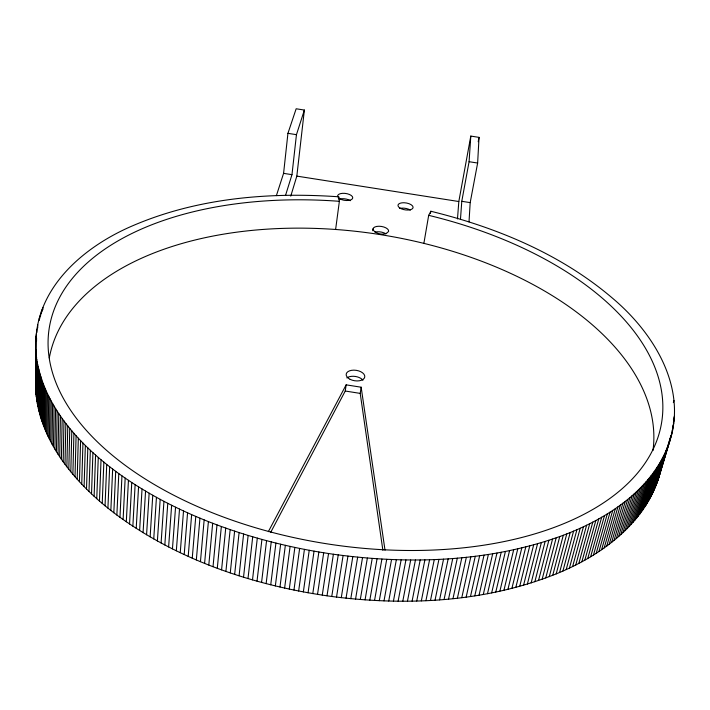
<?xml version="1.0" encoding="UTF-8"?>
<svg xmlns="http://www.w3.org/2000/svg" width="710" height="710" viewBox="0 0 710 710"><rect width="100%" height="100%" fill="white"/><g stroke="black" fill="none" stroke-linecap="round" stroke-linejoin="round"><path stroke-width="1.06" d="M660.939 469.523C649.197 520.856 602.577 555.105 556.187 573.893C485.365 602.266 406.794 606.1 331.765 596.48C255.396 585.954 179.497 560.909 116.866 515.034C75.837 484.504 37.728 440.466 35.544 386.977L35.962 338.315C39.245 284.053 86.407 245.394 133.089 225.594C197.557 197.948 269.339 191.922 338.705 196.794L339.371 201.312L335.617 229.49M35.651 389.382L35.962 338.315M36.086 341.448L36.13 336.016M35.802 391.796L35.935 349.959M36.29 341.324L36.343 333.736M36.006 394.219L36.095 352.32M36.538 341.217L36.565 337.969M36.272 396.65L36.308 354.698M36.911 332.457L36.938 329.209M36.592 399.091L36.574 357.077M36.964 401.54L36.893 359.464M37.71 327.976L37.736 324.736M37.39 403.999L37.275 361.869M37.878 406.466L38.207 366.688L37.719 364.274M38.42 408.942L38.757 369.12L38.207 366.688M39.29 320.343L39.307 318.133M39.014 411.418L39.369 371.552L38.757 369.12M39.911 318.169L39.929 315.959M39.671 413.903L40.035 373.984L39.369 371.552M40.585 316.012L40.603 313.802M40.381 416.397L40.763 376.433L40.035 373.984M41.304 313.864L41.322 311.663M42.067 311.734L42.094 309.533M41.153 418.9L41.544 378.883L40.763 376.433M42.884 309.622L42.902 307.43M41.979 421.403L42.387 381.341L41.544 378.883M42.857 423.905L43.292 383.799L42.387 381.341M43.798 426.417L44.251 386.267L43.292 383.799M44.801 428.938L45.271 388.734L44.251 386.267M45.857 431.449L46.345 391.21L45.271 388.734M46.975 433.979L47.481 393.686L46.345 391.21M48.156 436.499L48.688 396.162L47.481 393.686M49.389 439.02L49.94 398.647L48.688 396.162M50.676 441.549L51.262 401.123L49.94 398.647M52.034 444.078L52.638 403.608L51.262 401.123M53.445 446.599L54.084 406.093L52.638 403.608M54.919 449.128L55.584 408.578L54.084 406.093M56.445 451.658L57.137 411.063L55.584 408.578M58.034 454.178L58.761 413.548L57.137 411.063M59.684 456.699L60.448 416.033L58.761 413.548M61.388 459.219L62.187 418.51L60.448 416.033M63.163 461.731L63.989 420.986L62.187 418.51M64.992 464.242L65.853 423.462L63.989 420.986M66.873 466.754L67.778 425.929L65.853 423.462M68.817 469.257L69.766 428.396L67.778 425.929M70.822 471.751L71.808 430.855L69.766 428.396M72.89 474.236L73.92 433.313L71.808 430.855M75.011 476.721L76.085 435.754L73.92 433.313M77.195 479.197L78.313 438.203L76.085 435.754M79.44 481.664L80.603 440.635L78.313 438.203M81.739 484.122L82.946 443.058L80.603 440.635M84.1 486.581L85.351 445.481L82.946 443.058M86.513 489.021L87.818 447.886L85.351 445.481M88.99 491.444L90.347 450.291L87.818 447.886M91.528 493.867L92.93 452.678L90.347 450.291M94.111 496.272L95.575 455.057L92.93 452.678M96.764 498.668L98.273 457.417L95.575 455.057M99.471 501.047L101.033 459.769L98.273 457.417M102.231 503.417L103.855 462.112L101.033 459.769M105.044 505.768L106.731 464.447L103.855 462.112M107.92 508.111L109.668 466.754L106.731 464.447M110.849 510.437L112.65 469.053L109.668 466.754M658.463 478.664L670.48 438.798C686.49 384.927 652.179 331.446 612.26 297.978C560.58 253.949 496.237 227.333 430.846 211.252L428.68 215.334L423.879 243.361M113.831 512.744L115.703 471.342L112.65 469.053M116.866 515.034L118.801 473.605L115.703 471.342M119.963 517.306L121.96 475.86L118.801 473.605M123.105 519.56L125.173 478.087L121.96 475.86M126.309 521.797L128.439 480.306L125.173 478.087M129.557 524.015L131.758 482.498L128.439 480.306M132.859 526.208L135.131 484.681L131.758 482.498M136.213 528.391L138.556 486.838L135.131 484.681M469.008 221.902L470.189 202.625L477.635 163.034L479.037 137.367L470.801 136.08L458.82 201.525L457.48 218.928M139.621 530.547L142.035 488.977L138.556 486.838M143.074 532.678L145.559 491.089L142.035 488.977M146.579 534.79L149.144 493.184L145.559 491.089M150.138 536.875L152.765 495.26L149.144 493.184M153.742 538.943L156.448 497.311L152.765 495.26M157.389 540.984L160.176 499.334L156.448 497.311M460.471 219.266L461.784 201.303L469.079 161.702L470.801 136.08M35.837 375.12L35.544 386.977M161.09 542.999L163.948 501.34L160.176 499.334M164.826 544.987L167.773 503.31L163.948 501.34M168.616 546.948L171.642 505.263L167.773 503.31M172.45 548.883L175.556 507.188L171.642 505.263M176.328 550.791L179.515 509.088L175.556 507.188M180.242 552.673L183.517 510.96L179.515 509.088M184.201 554.528L187.564 512.806L183.517 510.96M188.203 556.356L191.647 514.626L187.564 512.806M192.25 558.149L195.774 516.41L191.647 514.626M196.333 559.915L199.945 518.167L195.774 516.41M200.451 561.645L204.152 519.897L199.945 518.167M204.604 563.349L208.394 521.593L204.152 519.897M208.802 565.018L212.68 523.261L208.394 521.593M213.027 566.66L216.994 524.894L212.68 523.261M217.287 568.266L221.351 526.5L216.994 524.894M221.582 569.837L225.736 528.071L221.351 526.5M225.913 571.372L230.155 529.607L225.736 528.071M230.271 572.881L234.611 531.115L230.155 529.607M234.664 574.346L239.092 532.58L234.611 531.115M239.084 575.783L243.61 534.018L239.092 532.58M276.385 195.649L283.583 173.355L287.932 133.338L296.159 108.772L304.377 110.059L296.824 176.115L290.763 196.129M243.53 577.177L248.145 535.42L243.61 534.018M285.553 195.33L291.97 174.669L296.452 134.669L304.377 110.059M248.003 578.543L252.716 536.787L248.145 535.42M252.503 579.866L257.313 538.118L252.716 536.787M257.02 581.162L261.928 539.414L257.313 538.118M261.573 582.413L266.57 540.665L261.928 539.414M266.135 583.62L271.238 541.89L266.57 540.665M270.732 584.8L275.924 543.07L271.238 541.89M275.338 585.936L280.636 544.215L275.924 543.07M279.971 587.037L285.358 545.324L280.636 544.215M284.612 588.093L290.106 546.389L285.358 545.324M338.421 198.951L338.705 196.794M289.272 589.114L294.863 547.419L290.106 546.389M293.949 590.099L299.638 548.413L294.863 547.419M298.644 591.039L304.43 549.362L299.638 548.413M303.347 591.936L309.232 550.277L304.43 549.362M308.06 592.797L314.042 551.146L309.232 550.277M312.791 593.622L318.87 551.981L314.042 551.146M270.599 532.562L345.246 391.024L346.152 384.847L361.159 387.216L385.024 550.241M317.521 594.394L323.698 552.77L318.87 551.981M372.741 230.732L373.016 228.895A7.916 3.745 8.7 0 1 381.465 226.446A7.916 3.745 8.7 0 1 388.645 231.345C385.264 236.057 376.185 234.327 373.105 229.889L373.016 228.895M322.26 595.131L328.544 553.525L323.698 552.77M327.008 595.832L333.389 554.235C409.989 564.734 490.14 562.187 563.287 535.26C608.763 518.087 655.561 487.663 670.48 438.798M382.885 550.321L360.21 393.393L361.159 387.216M331.765 596.48L338.235 554.909M336.522 597.092L343.09 555.539M341.279 597.669L347.944 556.125M346.036 598.193L352.808 556.667M350.793 598.681L357.662 557.172M355.559 599.125L362.517 557.634M360.307 599.524L367.372 558.06M430.473 213.399L430.846 211.252M365.064 599.888L372.217 558.442M369.812 600.198L377.063 558.779M374.552 600.474L381.9 559.072M379.282 600.704L386.728 559.329M384.003 600.9L391.547 559.533M388.725 601.042L396.349 559.711M478.229 141.716L479.037 137.367M393.42 601.148L401.15 559.835M398.115 601.21L405.925 559.924M402.792 601.228L410.699 559.968M407.451 601.201L415.448 559.968M412.093 601.139L420.187 559.924M416.726 601.033L424.899 559.844M421.332 600.882L429.603 559.72M425.92 600.687L434.28 559.56M430.491 600.456L438.931 559.356M435.035 600.181L443.564 559.107M439.561 599.861L448.179 558.823M444.061 599.506L452.758 558.495M448.534 599.107L457.32 558.122M452.98 598.663L461.846 557.714M457.4 598.184L466.346 557.27M461.793 597.66L470.819 556.782M466.159 597.101L475.265 556.25M470.49 596.498L479.667 555.682M474.786 595.859L484.051 555.078M479.055 595.184L488.391 554.43M483.288 594.465L492.696 553.747M487.486 593.702L496.973 553.019M491.648 592.912L501.207 552.265M495.775 592.078L505.405 551.466M499.867 591.208L509.567 550.632M503.922 590.294L513.685 549.762M507.934 589.353L517.767 548.848M511.91 588.368L521.806 547.907M515.842 587.347L525.799 546.922M519.729 586.3L529.758 545.91M523.581 585.209L533.663 544.863M527.379 584.082L537.532 543.78M531.142 582.928L541.348 542.662M534.861 581.738L545.129 541.508M538.535 580.505L548.857 540.319M542.156 579.253L552.54 539.103M545.741 577.958L556.17 537.852M549.274 576.635L559.755 536.574M552.753 575.278L563.287 535.26M556.187 573.893L566.775 533.911M559.578 572.482L570.21 532.535M562.915 571.026L573.591 531.133M566.207 569.553L576.928 529.704M569.438 568.044L580.212 528.24M572.624 566.509L583.434 526.749M575.766 564.947L586.611 525.231M578.845 563.358L589.735 523.687M581.88 561.743L592.806 522.107M584.854 560.101L595.823 520.51M587.782 558.424L598.778 518.886M590.649 556.729L601.681 517.235M593.471 555.016L604.529 515.558M596.231 553.267L607.325 513.862M598.938 551.501L610.067 512.141M601.592 549.709L612.748 510.392M604.192 547.889L615.375 508.626M606.739 546.052L617.94 506.834M609.224 544.188L620.451 505.023M611.656 542.316L622.91 503.186M614.035 540.408L625.306 501.331M616.351 538.491L627.649 499.458M618.623 536.547L629.93 497.568M620.824 534.586L632.157 495.651M622.981 532.606L634.323 493.725M625.075 530.61L636.435 491.773M627.116 528.595L638.485 489.811M629.096 526.563L640.482 487.823M631.021 524.521L642.417 485.826M632.894 522.453L644.289 483.812M634.704 520.377L646.118 481.788M636.462 518.282L647.875 479.738M638.157 516.179L649.579 477.688M639.799 514.058L651.23 475.611M673.355 402.623L673.985 400.52M641.387 511.919L652.818 473.526M642.914 509.771L654.345 471.431M644.387 507.615L655.818 469.319M645.807 505.44L657.238 467.198M647.165 503.257L658.596 465.068M648.47 501.065L659.892 462.929M673.399 419.503L674.358 416.326M649.721 498.864L661.134 460.772M650.91 496.654L662.323 458.607M673.568 420.702L674.207 418.58M673.364 422.965L674.003 420.835M652.046 494.426L663.459 456.441M672.814 426.195L673.746 423.089M653.129 492.199L664.524 454.258M672.814 427.411L673.444 425.343M654.159 489.962L665.545 452.066M665.598 452.483L666.53 449.377M672.148 430.704L673.08 427.597M655.126 487.717L670.79 436.073M671.42 433.996L672.672 429.843M656.04 485.462L667.409 447.673M656.901 483.199L672.201 432.088M657.708 480.936L671.678 434.325M268.336 531.666L346.152 384.847M328.544 553.525L333.389 554.235M287.932 133.338L296.452 134.669M469.079 161.702L477.635 163.034M283.583 173.355L291.97 174.669M461.784 201.303L470.189 202.625M296.824 176.115L458.82 201.525M345.246 391.024L360.21 393.393M346.853 377.915A9.363 5.298 8.6 0 1 355.231 376.433A9.363 5.298 8.6 0 1 362.934 380.232M399.739 208.474A7.624 3.506 9.1 0 1 410.353 210.133M339.7 199.048A7.624 3.506 7.9 0 1 350.314 200.708M374.951 232.152A7.89 3.763 8.7 0 1 385.938 233.883M428.68 215.334A309.817 171.057 8.6 0 1 597.172 506.878A309.817 171.057 8.6 0 1 82.626 426.098A309.817 171.057 8.6 0 1 339.371 201.312M49.318 357.875A305.389 174.394 8.6 0 1 354.689 231.203L357.867 231.558A305.389 174.394 8.6 0 1 402.091 238.516L405.215 239.155A305.389 174.394 8.6 0 1 652.978 450.539M337.685 196.643A7.641 3.488 7.9 0 1 347.296 193.768A7.641 3.488 7.9 0 1 350.891 199.847A7.641 3.488 7.9 0 1 338.244 197.584M350.11 379.335A9.39 5.272 8.6 0 0 364.762 376.983A9.39 5.272 8.6 0 0 351.583 370.318A9.39 5.272 8.6 0 0 350.11 379.335M399.872 208.012A7.641 3.497 9.1 0 0 412.723 208.412A7.641 3.497 9.1 0 0 404.052 202.74A7.641 3.497 9.1 0 0 399.872 208.012"/></g></svg>
